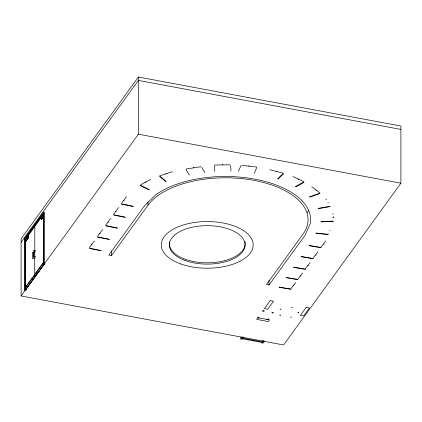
<?xml version="1.0" encoding="UTF-8"?>
<svg xmlns="http://www.w3.org/2000/svg" width="422" height="422" viewBox="0 0 422 422"><rect width="100%" height="100%" fill="white"/><g stroke="black" fill="none" stroke-linecap="round" stroke-linejoin="round"><path stroke-width="0.63" d="M222.473 164.38L222.484 164.981M193.545 167.318L193.635 167.914M291.486 307.337L291.243 307.67M292.467 307.522L292.23 307.854M238.393 171.496L240.846 165.841M249.012 166.231L249.075 165.63M254.302 173.268L256.75 167.613L256.534 167.001L241.548 165.329M307.39 212.799L308.424 210.467M145.379 182.009L145.157 182.351L145.595 182.562M138.384 77.02L21.1 238.805L21.1 295.959L283.616 344.98L400.9 183.195L400.9 126.041L138.384 77.02L138.384 134.175L21.1 295.959M21.1 242.186L138.384 80.402L400.9 129.422M44.41 263.808L44.41 212.282L43.756 212.16L24.608 238.567L24.608 290.093L25.921 290.336L26.343 289.756L25.03 289.513L24.608 290.093M25.03 289.513L25.03 239.037L43.334 213.79L43.334 264.267L44.642 264.51L45.064 263.929L43.756 263.681L43.334 264.267M25.52 241.532L27.931 238.208L28.258 238.272L28.258 235.866L27.931 235.808L25.52 239.126L25.52 241.532L25.848 241.595L27.915 238.746M43.645 216.792L41.414 219.609L41.414 217.203L43.825 213.88M26.196 238.715L26.881 237.765M41.741 217.267L42.432 216.317M41.414 219.609L43.825 216.286M42.432 218.723L43.809 216.824M43.825 264.357L25.52 289.603L25.52 287.197L43.825 261.951M32.167 278.288L25.684 287.229L25.684 241.563L28.095 238.24L28.095 235.835L41.414 217.203M32.932 277.238L43.608 262.51M25.848 289.666L44.152 264.42M89.306 247.772L93.826 241.537L94.655 241.083M97.498 236.473L102.019 230.238L102.847 229.784M105.664 225.211L110.179 218.981L111.012 218.522M113.518 214.371L118.039 208.136L118.867 207.682M121.409 203.488L125.925 197.259L126.758 196.8M147.964 205.24A82.585 41.915 0 0 1 253.991 180.373A82.585 41.915 0 0 1 302.98 234.189L266.477 284.544L269.004 285.014L305.064 235.27L310.239 223.618A85.181 43.229 0 0 0 254.819 179.128A85.181 43.229 0 0 0 155.808 194.779L144.867 205.356L108.807 255.099L111.461 255.595L147.964 205.24L147.964 201.943M240.846 338.977L242.291 336.983L243.599 337.225L242.154 339.219L240.846 338.977L240.846 337.004M295.674 282.571L290.663 289.007L279.211 287.044M302.653 272.944L297.642 279.38L286.19 277.418M310.133 262.626L305.122 269.062L293.67 267.1M317.84 251.992L312.829 258.433L301.377 256.47M325.826 240.983L320.81 247.419L309.358 245.456M303.371 182.093L295.321 186.666M33.887 256.887L34.377 256.529L33.892 256.924L33.887 250.425L34.377 250.969L33.887 250.425M32.679 258.549L33.169 258.19L33.164 252.462L32.816 252.082L32.837 258.491M276.6 171.543L276.879 171.269M277.534 178.896L282.766 173.817M278.066 179.039L283.357 173.906L283.463 173.284L269.864 169.676M319.375 193.392L309.421 196.868M320.013 193.461L309.753 197.127M328.385 233.83L327.055 234.263L316.031 233.023M298.343 179.461L298.76 179.239M295.759 186.877L303.587 182.663L304.025 182.082L303.518 181.518L293.997 176.96L292.852 176.739M329.64 206.432L318.167 208.362M330.215 206.59L318.341 208.658M315.725 190.232L316.231 190.064M333.021 221.096L320.973 221.587M333.507 221.318L321.005 221.893M214.809 165.023L230.148 164.807M150.781 179.693L149.662 179.946L140.653 184.762L140.215 185.342L140.711 185.912L148.992 189.895M327.868 202.882L328.448 202.792M328.247 234.468L315.899 233.324M172.624 171.875L171.411 171.976L159.521 175.937L159.711 176.549L165.656 181.492M321.084 247.719L309.152 245.746M313.103 258.733L301.171 256.755M305.396 269.363L293.459 267.39M297.916 279.68L285.979 277.708M290.937 289.307L279.005 287.335M200.946 166.732L186.239 168.958L186.113 169.575L189.373 175.13M329.772 230.649L330.363 230.718M138.384 134.175L400.9 183.195M123.667 200.371L124.237 200.476M133.278 206.242L122.053 203.968M133.067 206.532L121.457 204.111M323.605 244.043L324.175 244.148M115.781 211.253L116.345 211.359M125.387 217.124L114.162 214.851M125.181 217.414L113.571 214.993M315.624 255.052L316.189 255.157M107.921 222.093L108.486 222.199M117.527 227.964L106.302 225.691M117.321 228.255L105.711 225.833M307.918 265.686L308.482 265.791M99.756 233.355L100.325 233.461M109.367 239.227L98.141 236.953M109.156 239.511L97.545 237.09M300.438 276.004L301.002 276.109M91.569 244.654L92.133 244.76M293.459 285.631L294.023 285.736M101.174 250.526L89.949 248.252M100.963 250.816L89.358 248.394M25.03 239.037L25.906 239.2M35 277.043L34.673 276.98L34.836 226.535M25.52 287.197L25.848 287.261M242.877 338.222L262.51 341.889L262.51 340.57M242.455 338.803L262.094 342.469M311.658 186.925L312.665 187.278L319.792 192.849M149.409 189.673L140.869 185.332M291.681 317.27L291.539 316.954M290.721 317.439L290.531 317.096M325.779 199.131L326.554 199.611M165.83 173.706L166.141 173.964M160.291 176.443L166.173 181.333M332.705 213.543L333.232 214.102M201.721 167.218L204.981 172.767M230.649 165.371L230.966 171.163M214.371 165.603L214.687 171.395M269.004 280.546L269.004 285.014M111.461 250.979L111.461 255.595M43.756 212.16L43.756 263.681M27.931 235.808L27.931 238.208M244.897 241.558A37.89 19.233 0 0 1 207.508 262.822A37.89 19.233 0 0 1 169.486 241.848M280.145 314.828A0.696 0.501 -52.8 0 1 279.57 315.023M298.734 312.269A0.696 0.601 4.3 0 1 298.037 312.259M298.697 312.802A0.696 0.601 4.3 0 1 298.001 312.786M280.73 315.266A0.696 0.501 -52.8 0 1 280.15 315.466M281.194 309.11A0.696 0.475 57.2 0 1 280.646 308.893M280.546 309.532A0.696 0.475 57.2 0 1 280.002 309.31M34.171 252.53L34.171 252.852L34.171 252.53M34.171 258.544L34.171 258.86L34.171 258.544M35.374 250.874L35.374 251.19L35.374 250.874M35.374 256.882L35.374 257.198L35.374 256.882M33.227 278.172L33.011 278.652L33.227 278.172M36.202 273.783L36.202 274.353L36.202 273.783M333.269 216.977L332.969 217.435L333.57 217.42L333.269 216.977M257.858 317.703L256.655 319.364L268.366 321.548L269.568 319.887L257.858 317.703M270.207 300.664L264.43 308.635L267.701 309.247L273.477 301.276L270.207 300.664M258.422 317.08L257.937 317.745L259.245 317.988L258.422 317.08M263.075 310.661L262.589 311.325L264.383 310.908L263.075 310.661M268.498 318.963L268.017 319.628L266.704 319.38L268.498 318.963M273.15 312.544L272.67 313.208L271.842 312.301L273.15 312.544M263.233 340.892L261.793 342.886L263.101 343.128L264.547 341.14L263.233 340.892M306.161 307.38L300.385 315.35L303.655 315.962L309.437 307.991L306.161 307.38M180.727 263.95A45.961 23.326 0 0 0 252.994 247.007A45.961 23.326 0 0 0 187.943 223.713A45.961 23.326 0 0 0 180.727 263.95M185.379 260.606A37.89 19.233 0 0 0 244.955 246.633A37.89 19.233 0 0 0 191.33 227.432A37.89 19.233 0 0 0 185.379 260.606"/></g></svg>
